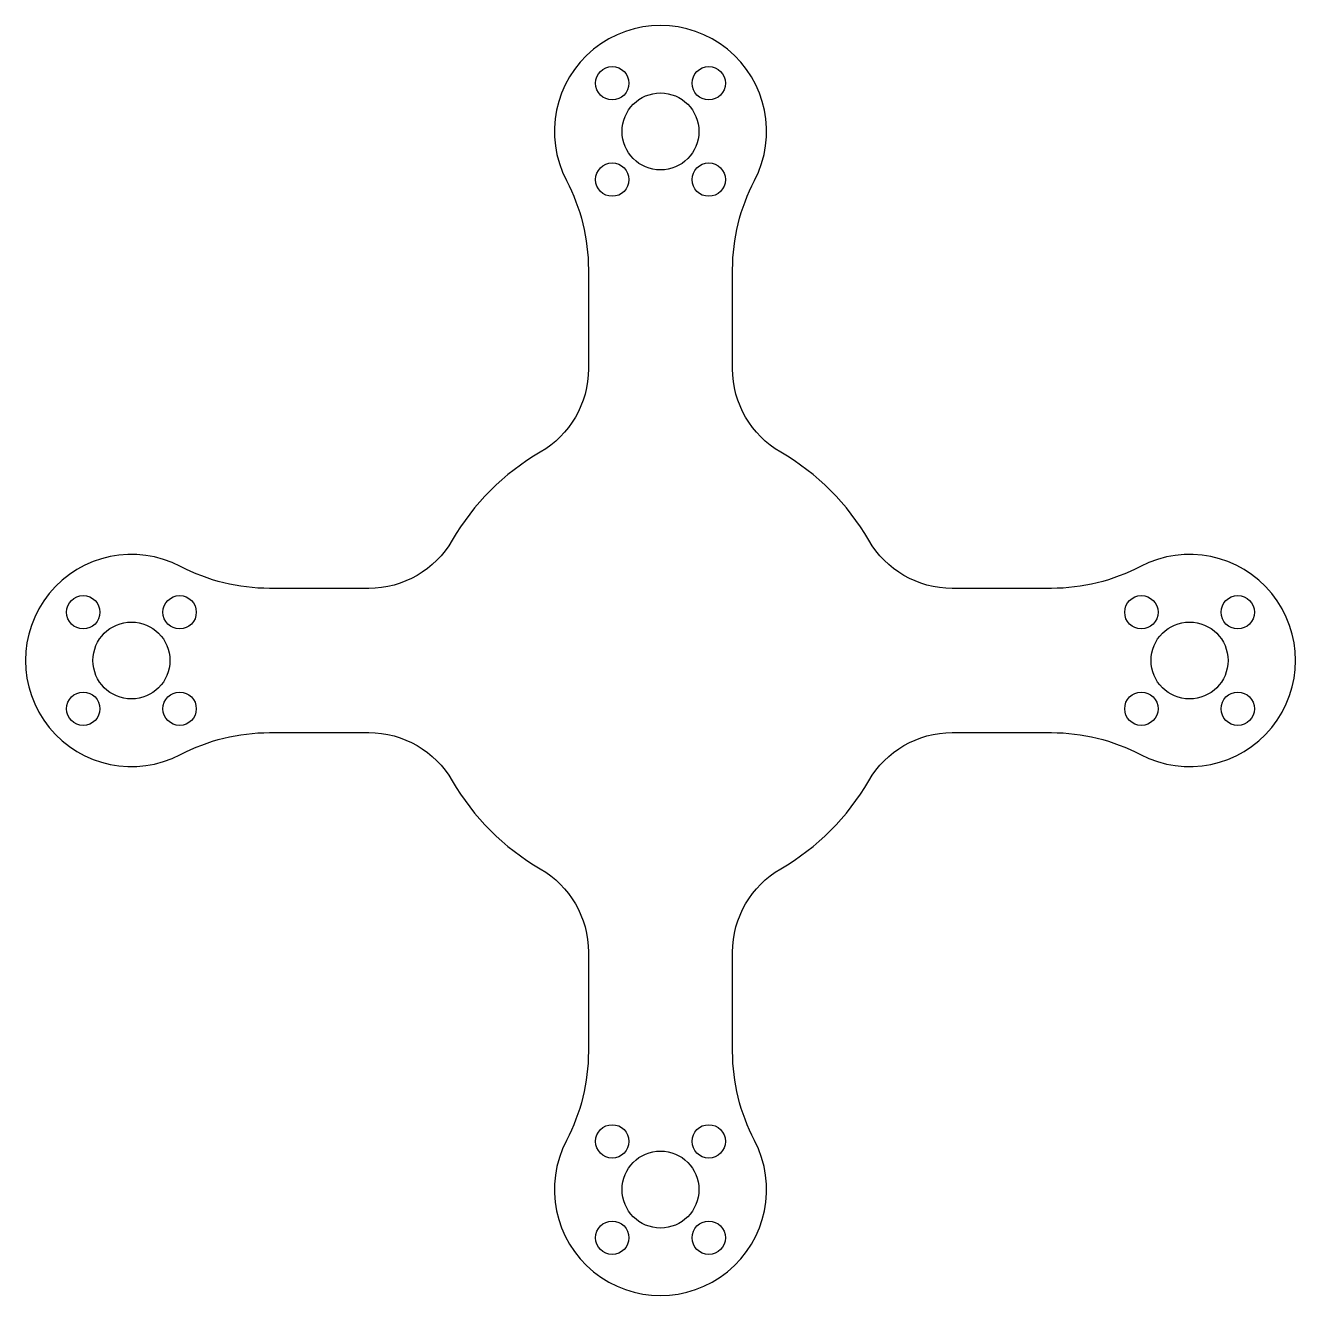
# Model space of a CAD drawing. Header units: inches. Extents: x -1.65 to 1.65, y -1.65 to 1.65.
import ezdxf

# ---------------------------------------------------------------- set-up
doc = ezdxf.new("R2010")
doc.units = ezdxf.units.IN
doc.header["$MEASUREMENT"] = 0

msp = doc.modelspace()

# ---------------------------------------------------------------- linework, layer by layer
msp.add_lwpolyline([(-1.016, -0.1875), (-0.7578, -0.1875, -0.267949), (-0.5413, -0.3125, 0.131652), (-0.3125, -0.5413, -0.267949), (-0.1875, -0.7578), (-0.1875, -1.016, -0.120894), (-0.2443, -1.2474, 1.650321), (0.2443, -1.2474, -0.120894), (0.1875, -1.016), (0.1875, -0.7578, -0.267949), (0.3125, -0.5413, 0.131652), (0.5413, -0.3125, -0.267949), (0.7578, -0.1875), (1.016, -0.1875, -0.120894), (1.2474, -0.2443, 1.650321), (1.2474, 0.2443, -0.120894), (1.016, 0.1875), (0.7578, 0.1875, -0.267949), (0.5413, 0.3125, 0.131652), (0.3125, 0.5413, -0.267949), (0.1875, 0.7578), (0.1875, 1.016, -0.120894), (0.2443, 1.2474, 1.650321), (-0.2443, 1.2474, -0.120894), (-0.1875, 1.016), (-0.1875, 0.7578, -0.267949), (-0.3125, 0.5413, 0.131652), (-0.5413, 0.3125, -0.267949), (-0.7578, 0.1875), (-1.016, 0.1875, -0.120894), (-1.2474, 0.2443, 1.650321), (-1.2474, -0.2443, -0.120894)], format="xyb", close=True)
for centre, radius in [((-0.1253, 1.5003), 0.0433), ((0.1253, 1.5003), 0.0433), ((0, 1.375), 0.1), ((-0.1253, 1.2497), 0.0433), ((0.1253, 1.2497), 0.0433), ((-1.5003, 0.1253), 0.0433), ((-1.2497, 0.1253), 0.0433), ((1.2497, 0.1253), 0.0433), ((1.5003, 0.1253), 0.0433), ((-1.375, 0), 0.1), ((1.375, 0), 0.1), ((-1.5003, -0.1253), 0.0433), ((-1.2497, -0.1253), 0.0433), ((1.2497, -0.1253), 0.0433), ((1.5003, -0.1253), 0.0433), ((-0.1253, -1.2497), 0.0433), ((0.1253, -1.2497), 0.0433), ((0, -1.375), 0.1), ((-0.1253, -1.5003), 0.0433), ((0.1253, -1.5003), 0.0433)]:
    msp.add_circle(centre, radius)

doc.saveas('drawing.dxf')
